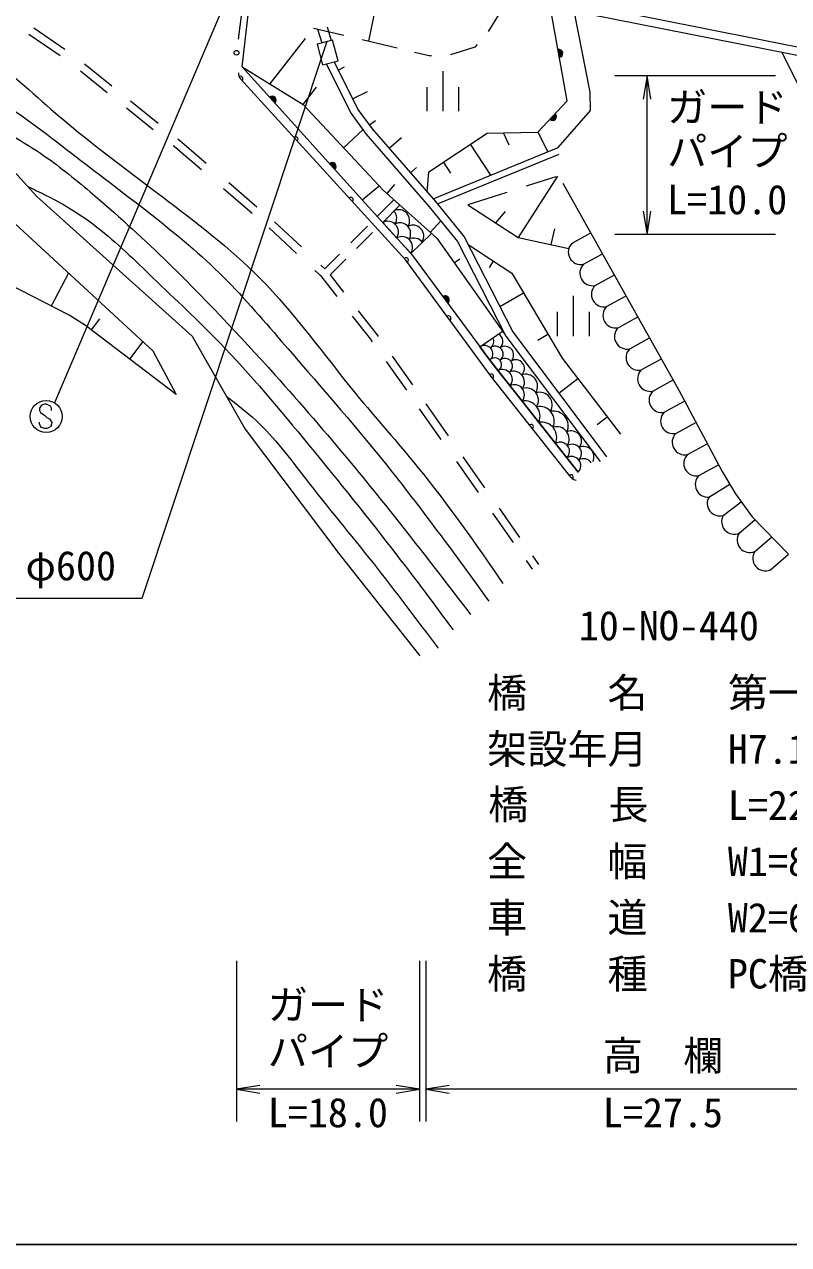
# Model space of a CAD drawing. Units: millimetres, scale not verified. Extents: x 40000 to 680000, y 20000 to 380000.
# Drawn here: x 201476 to 249078, y 205000 to 281002 of the extents above; entities that cross this region are included whole.
import ezdxf
from ezdxf.enums import TextEntityAlignment as Align

# ---------------------------------------------------------------- set-up
doc = ezdxf.new("R2010")
doc.units = ezdxf.units.MM
doc.header["$LTSCALE"] = 1000
for name, color, linetype, lineweight in [('M-BGD', 7, 'Continuous', 13), ('M-STR-STR1', 1, 'Continuous', 13), ('M-STR-STR3', 7, 'Continuous', 13), ('M-STR-STRC', 7, 'Continuous', 13), ('M-TTL-BAND', 7, 'Continuous', 25)]:
    doc.layers.add(name, color=color, linetype=linetype, lineweight=lineweight)
doc.styles.add('ＭＳ ゴシック', font='')
doc.styles.get('ＭＳ ゴシック').set_extended_font_data('MS Gothic')

# ---------------------------------------------------------------- blocks, each defined once
blk = doc.blocks.new('open_arrow')
at = {"color": 0, "linetype": 'Continuous', "lineweight": -2}
blk.add_lwpolyline([(7.5, 1.25), (0, 0), (7.5, -1.25)], dxfattribs=at)

msp = doc.modelspace()

# ---------------------------------------------------------------- linework, layer by layer
at = {"layer": 'M-BGD'}
for p, q in [((215031, 278353), (215936, 285922)), ((222922, 279956), (223831, 284250)), ((215076, 282345), (214795, 280083)), ((231660, 282657), (230358, 280553)), ((235288, 276246), (234233, 282144)), ((236714, 276776), (235722, 281848)), ((202056, 280788), (204000, 279461)), ((219480, 280776), (221374, 280325)), ((219739, 280711), (220001, 279847)), ((220325, 280848), (220581, 280002)), ((201753, 280389), (203695, 279063)), ((216773, 277280), (218981, 280131)), ((220676, 280027), (219710, 279770)), ((219710, 279770), (220055, 278476)), ((221021, 278734), (220676, 280027)), ((222518, 280052), (224694, 279534)), ((229689, 279760), (229530, 279583)), ((225771, 279278), (226764, 279041)), ((226842, 279039), (226764, 279041)), ((228690, 279312), (228023, 279114)), ((229530, 279583), (228690, 279312)), ((248667, 279268), (254267, 267866)), ((205215, 278555), (206932, 277171)), ((215031, 278353), (218847, 276004)), ((215031, 278353), (224447, 267944)), ((220055, 278476), (221021, 278734)), ((220281, 278536), (221827, 275445)), ((220774, 278668), (222255, 275706)), ((221402, 278338), (221032, 278153)), ((204965, 278115), (206640, 276764)), ((225244, 266316), (214939, 277619)), ((227542, 278092), (227542, 275592)), ((218847, 276004), (219674, 277101)), ((222821, 276811), (221926, 276364)), ((226542, 277092), (226542, 275592)), ((228542, 275592), (228542, 277092)), ((236736, 275649), (236714, 276776)), ((208076, 276248), (209803, 274855)), ((218847, 276004), (223832, 270670)), ((233451, 274284), (235288, 276246)), ((197669, 275312), (202254, 270284)), ((207840, 275796), (209492, 274464)), ((221827, 275445), (222753, 274176)), ((222255, 275706), (223144, 274488)), ((234725, 273328), (236736, 275649)), ((222556, 274445), (221354, 273322)), ((223344, 275002), (222969, 274728)), ((223144, 274488), (227081, 269969)), ((211023, 273872), (211423, 273549)), ((222753, 274176), (226698, 269648)), ((224959, 273927), (224205, 273270)), ((226672, 271826), (230297, 274235)), ((230297, 274235), (233451, 274284)), ((231682, 273477), (231329, 274251)), ((233451, 274284), (234076, 273062)), ((210736, 273461), (211109, 273160)), ((211097, 273170), (212506, 271959)), ((211423, 273549), (212805, 272361)), ((226941, 270142), (234725, 273328)), ((227204, 269817), (234797, 272926)), ((230537, 271614), (229255, 273542)), ((225895, 272091), (225519, 271762)), ((228049, 271744), (227590, 272436)), ((226574, 270551), (226672, 271826)), ((234684, 271540), (232232, 267736)), ((234570, 271504), (232734, 270919)), ((198390, 270876), (209484, 260675)), ((213879, 270778), (215661, 269246)), ((214202, 271160), (215962, 269646)), ((222515, 270080), (223545, 270928)), ((223832, 270670), (227172, 267679)), ((224531, 271021), (224046, 270479)), ((235023, 271120), (242245, 258212)), ((202254, 270284), (211931, 261587)), ((223457, 269039), (224495, 270077)), ((227081, 269969), (228868, 267761)), ((231535, 270537), (229092, 269760)), ((223793, 268667), (224868, 269743)), ((226698, 269648), (228447, 267487)), ((229092, 269760), (232232, 267736)), ((231420, 269346), (230821, 268645)), ((216720, 268335), (218430, 266738)), ((217054, 268708), (218728, 267143)), ((221810, 267392), (222843, 268425)), ((225553, 266741), (223793, 268667)), ((227406, 268773), (226758, 268050)), ((222163, 267038), (223165, 268040)), ((224447, 267944), (225533, 266769)), ((225553, 266741), (226844, 267973)), ((227172, 267679), (231428, 261659)), ((228868, 267761), (231891, 261853)), ((232232, 267736), (235388, 267043)), ((234493, 268263), (234278, 267287)), ((235587, 267378), (236759, 268018)), ((225533, 266769), (230461, 260080)), ((228447, 267487), (231465, 261587)), ((229111, 267287), (231843, 265497)), ((219945, 266007), (220193, 265775)), ((220193, 265775), (221110, 266692)), ((220518, 265393), (221495, 266370)), ((230556, 259079), (225244, 266316)), ((228597, 266379), (228260, 266141)), ((230450, 265864), (230701, 266246)), ((236306, 266061), (237491, 266708)), ((204218, 265517), (203152, 263456)), ((219559, 265683), (219912, 265354)), ((219912, 265354), (220937, 264052)), ((220518, 265393), (221354, 264331)), ((231843, 265497), (234964, 260215)), ((237024, 264744), (238224, 265399)), ((204256, 262885), (200473, 264840)), ((231088, 263423), (232556, 264291)), ((235668, 264091), (235668, 261591)), ((237743, 263428), (238956, 264090)), ((222269, 263169), (223437, 261686)), ((234668, 263091), (234668, 261591)), ((236668, 261591), (236668, 263091)), ((205276, 262247), (204256, 262885)), ((210930, 257954), (205276, 262247)), ((206159, 262653), (205640, 261971)), ((221898, 262832), (223036, 261388)), ((238462, 262111), (239689, 262781)), ((211931, 261587), (215220, 255800)), ((223437, 261686), (223517, 261572)), ((229849, 260911), (231244, 261882)), ((231465, 261587), (237331, 253766)), ((231891, 261853), (237731, 254066)), ((233456, 261338), (234082, 261708)), ((239181, 260795), (240421, 261472)), ((208859, 261249), (208030, 260156)), ((223036, 261388), (223141, 261238)), ((230461, 260080), (229849, 260911)), ((209484, 260675), (210930, 257954)), ((224008, 260004), (225267, 258213)), ((224380, 260344), (225642, 258549)), ((230461, 260080), (235975, 253113)), ((230972, 259435), (230461, 260080)), ((234964, 260215), (238600, 255482)), ((239899, 259478), (241153, 260163)), ((232474, 257537), (230972, 259435)), ((235512, 252803), (230556, 259079)), ((234759, 258029), (235944, 258939)), ((240618, 258162), (241886, 258854)), ((242245, 258212), (244931, 253153)), ((226073, 257067), (227424, 255144)), ((226478, 257360), (227880, 255365)), ((234561, 254899), (232474, 257537)), ((241337, 256845), (242604, 257537)), ((237159, 256089), (237772, 256560)), ((242056, 255528), (243307, 256212)), ((215220, 255800), (221134, 247957)), ((235975, 253113), (234561, 254899)), ((242774, 254212), (244011, 254887)), ((228791, 254070), (230143, 252146)), ((228385, 253778), (229743, 251847)), ((243493, 252895), (244714, 253562)), ((244931, 253153), (245769, 251758)), ((244120, 251564), (245408, 252359)), ((245769, 251758), (246815, 250327)), ((231046, 250861), (232324, 249044)), ((245002, 250413), (246132, 251261)), ((230643, 250566), (231926, 248740)), ((246004, 249320), (246984, 250153)), ((246815, 250327), (249078, 247996)), ((246976, 248177), (248031, 249074)), ((221134, 247957), (226099, 241664)), ((233134, 247892), (233508, 247360)), ((247947, 247034), (249078, 247996)), ((232724, 247605), (233099, 247072))]:
    msp.add_line(p, q, dxfattribs=at)
msp.add_circle((214689, 279235), 150, dxfattribs=at)
for centre, radius, start, end in [((234760, 279197), 250, 280.14286, 100.14286), ((234760, 279197), 200, 280.14286, 100.14286), ((234760, 279197), 150, 280.14286, 100.14286), ((234760, 279197), 100, 280.14286, 100.14286), ((234760, 279197), 50, 280.14286, 100.14286), ((215309, 277956), 500, 177.35455, 222.35455), ((214939, 277619), 150, 312.35455, 132.35455), ((216902, 276284), 250, 312.13349, 132.13349), ((216902, 276284), 200, 312.13349, 132.13349), ((216902, 276284), 150, 312.13349, 132.13349), ((216902, 276284), 100, 312.13349, 132.13349), ((216902, 276284), 50, 312.13349, 132.13349), ((234370, 275265), 250, 226.87174, 46.87174), ((234370, 275265), 200, 226.87174, 46.87174), ((234370, 275265), 150, 226.87174, 46.87174), ((234370, 275265), 100, 226.87174, 46.87174), ((234370, 275265), 50, 226.87174, 46.87174), ((218374, 273851), 150, 312.35455, 132.35455), ((220644, 272148), 250, 312.13349, 132.13349), ((220644, 272148), 200, 312.13349, 132.13349), ((220644, 272148), 150, 312.13349, 132.13349), ((220644, 272148), 100, 312.13349, 132.13349), ((220644, 272148), 50, 312.13349, 132.13349), ((221809, 270084), 150, 312.35455, 132.35455), ((224797, 268784), 676, 327.49518, 117.37007), ((224000, 268930), 667, 326.90393, 41.64977), ((224103, 268067), 676, 327.49518, 117.37007), ((224871, 267976), 667, 326.90393, 117.85141), ((225677, 267821), 676, 327.49518, 117.37007), ((224983, 267105), 676, 327.49518, 117.37007), ((225742, 267021), 667, 37.482, 117.85141), ((236138, 266824), 781, 134.89166, 282.37125), ((225244, 266316), 150, 306.2783, 132.35455), ((236857, 265508), 781, 134.89166, 282.37125), ((237576, 264191), 781, 134.89166, 282.37125), ((227691, 263840), 250, 306.38435, 126.38435), ((227691, 263840), 200, 306.38435, 126.38435), ((227691, 263840), 150, 306.38435, 126.38435), ((227691, 263840), 100, 306.38435, 126.38435), ((227691, 263840), 50, 306.38435, 126.38435), ((238294, 262874), 781, 134.89166, 282.37125), ((227900, 262697), 150, 306.2783, 126.2783), ((230238, 261239), 479, 304.87509, 29.21612), ((230744, 261256), 539, 312.74283, 59.79256), ((239013, 261558), 781, 134.89166, 282.37125), ((230142, 260486), 516, 308.18849, 124.58021), ((230820, 260479), 479, 304.87509, 129.95202), ((231414, 260415), 539, 312.74283, 124.39551), ((239732, 260241), 781, 134.89166, 282.37125), ((230780, 259808), 419, 297.24892, 139.46494), ((231405, 259728), 475, 304.96655, 130.99961), ((232083, 259573), 539, 312.42442, 124.13191), ((230556, 259079), 150, 308.30072, 126.2783), ((231256, 258888), 616, 319.23389, 117.47996), ((231947, 258717), 678, 323.87098, 113.44171), ((232688, 258455), 760, 328.56164, 108.57053), ((240451, 258925), 781, 134.89166, 282.37125), ((232007, 257939), 616, 319.23389, 117.47996), ((232732, 257590), 765, 328.62239, 108.09289), ((233563, 257301), 791, 329.86229, 106.66847), ((241169, 257608), 781, 134.89166, 282.37125), ((232638, 256594), 957, 336.88326, 99.83059), ((233563, 256289), 920, 335.47678, 101.14851), ((234425, 255997), 923, 335.67552, 101.10153), ((233681, 255275), 957, 336.88326, 99.83059), ((241888, 256292), 781, 134.89166, 282.37125), ((233034, 255941), 150, 308.30072, 128.30072), ((234633, 255162), 780, 329.46837, 107.34524), ((235546, 255047), 635, 320.6965, 116.10793), ((242607, 254975), 781, 134.89166, 282.37125), ((234856, 254406), 574, 315.80796, 120.9059), ((235599, 254266), 580, 316.25065, 120.46133), ((236317, 254074), 635, 331.91827, 116.10793), ((235563, 253513), 574, 315.80796, 120.9059), ((236311, 253365), 580, 35.47407, 120.46133), ((243326, 253658), 781, 134.89166, 282.37125), ((235512, 252803), 150, 308.30072, 128.30072), ((235905, 253113), 500, 218.30072, 263.30072), ((244045, 252342), 781, 134.89166, 275.53046), ((244792, 251165), 781, 149.29967, 285.65322), ((245685, 250033), 781, 150.90999, 294.10433), ((246657, 248890), 781, 146.62474, 294.10433), ((247628, 247747), 781, 146.62474, 294.10433)]:
    msp.add_arc(centre, radius, start, end, dxfattribs=at)
for points, knots in [([(193034, 282618), (194939, 281681), (196845, 280744), (198564, 279534), (200185, 278393), (201639, 277010), (203149, 275707), (205367, 273791), (207705, 272046), (210047, 270280), (212167, 268682), (214291, 267067), (216146, 265191), (218329, 262983), (220140, 260413), (222119, 257998), (223389, 256449), (224728, 254963), (225989, 253413), (227873, 251097), (229581, 248638), (231288, 246179)], [0, 0, 0, 0, 1, 1, 1, 2, 2, 2, 3, 3, 3, 4, 4, 4, 5, 5, 5, 6, 6, 6, 7, 7, 7, 7]), ([(196470, 278188), (197450, 277675), (198429, 277163), (199371, 276590), (201135, 275518), (202768, 274236), (204409, 272976), (205981, 271769), (207559, 270582), (209119, 269362), (210670, 268148), (212204, 266903), (213609, 265528), (214984, 264184), (216237, 262716), (217497, 261257), (219675, 258735), (221875, 256237), (223959, 253645), (226196, 250864), (228301, 247975), (230405, 245085)], [0, 0, 0, 0, 1, 1, 1, 2, 2, 2, 3, 3, 3, 4, 4, 4, 5, 5, 5, 6, 6, 6, 7, 7, 7, 7]), ([(198422, 275325), (199801, 274588), (201179, 273851), (202469, 272979), (203552, 272247), (204572, 271420), (205572, 270572), (207153, 269231), (208684, 267838), (210172, 266399), (212566, 264087), (214849, 261657), (217073, 259178), (218695, 257370), (220285, 255536), (221834, 253668), (224387, 250590), (226828, 247421), (229270, 244252)], [0, 0, 0, 0, 1, 1, 1, 2, 2, 2, 3, 3, 3, 4, 4, 4, 5, 5, 5, 6, 6, 6, 6]), ([(201690, 270903), (202423, 270552), (203156, 270201), (203862, 269800), (204606, 269377), (205320, 268899), (205997, 268376), (207245, 267412), (208366, 266296), (209502, 265200), (210879, 263871), (212280, 262572), (213609, 261202), (215581, 259172), (217396, 256988), (219195, 254795), (221050, 252534), (222888, 250265), (224671, 247950), (225856, 246412), (227015, 244854), (228175, 243296)], [0, 0, 0, 0, 1, 1, 1, 2, 2, 2, 3, 3, 3, 4, 4, 4, 5, 5, 5, 6, 6, 6, 7, 7, 7, 7]), ([(214057, 257846), (214692, 257358), (215327, 256871), (215909, 256329), (217061, 255255), (218004, 253968), (218976, 252714), (220358, 250932), (221799, 249216), (223192, 247457), (224574, 245714), (225909, 243930), (227245, 242146)], [0, 0, 0, 0, 1, 1, 1, 2, 2, 2, 3, 3, 3, 4, 4, 4, 4])]:
    msp.add_open_spline(points, degree=3, knots=knots, dxfattribs=at)
at = {"layer": 'M-STR-STR1'}
for p, q in [((253601, 278795), (231635, 283172)), ((231838, 282622), (253807, 278244))]:
    msp.add_line(p, q, dxfattribs=at)
at = {"layer": 'M-STR-STR3'}
for p, q in [((220324, 279933), (208787, 245249)), ((248260, 277800), (238260, 277800)), ((240260, 267920), (240260, 277800)), ((248260, 267920), (238260, 267920)), ((208787, 245249), (186809, 245249)), ((214689, 222677), (214689, 212677)), ((226088, 222677), (226088, 212677)), ((226479, 222677), (226479, 212677)), ((226088, 214677), (214689, 214677)), ((256037, 214677), (226479, 214677))]:
    msp.add_line(p, q, dxfattribs=at)
at = {"layer": 'M-STR-STRC'}
for p, q in [((215536, 286038), (203359, 257429)), ((202546, 257277), (202422, 257093)), ((202422, 257093), (202425, 256961)), ((202425, 256961), (202488, 256832)), ((202738, 257343), (202546, 257277)), ((202859, 257340), (202738, 257343)), ((203109, 257222), (202859, 257340)), ((203173, 257090), (203109, 257222)), ((203173, 256961), (203173, 257090)), ((202425, 256113), (202422, 256234)), ((202488, 256832), (202743, 256650)), ((202743, 256650), (202872, 256519)), ((202872, 256519), (203051, 256403)), ((203051, 256403), (203178, 256203)), ((203178, 256203), (203173, 256092)), ((202464, 256010), (202425, 256113)), ((202548, 255900), (202464, 256010)), ((202735, 255839), (202548, 255900)), ((202870, 255839), (202735, 255839)), ((202970, 255868), (202870, 255839)), ((203112, 255960), (202970, 255868)), ((203173, 256092), (203112, 255960))]:
    msp.add_line(p, q, dxfattribs=at)
msp.add_circle((202829, 256580), 1000, dxfattribs=at)
at = {"layer": 'M-TTL-BAND'}
msp.add_line((40000, 205000), (579000, 205000), dxfattribs=at)

# ---------------------------------------------------------------- block references
at = {"layer": 'M-STR-STR3', "xscale": 193, "yscale": 193}
for p, rotation in [((240260, 277800), 270), ((240260, 267920), 90), ((226088, 214677), 180)]:
    msp.add_blockref('open_arrow', p, dxfattribs=dict(at, rotation=rotation))
for p in [(214689, 214677), (226479, 214677)]:
    msp.add_blockref('open_arrow', p, dxfattribs=at)

# ---------------------------------------------------------------- texts
at = {"layer": 'M-STR-STR1', "style": 'ＭＳ ゴシック'}
for s, p in [('10-NO-440', (236009, 242090)), ('橋\u3000\u3000名', (230294, 237902)), ('第一新生橋', (245294, 237902)), ('架設年月', (230294, 234402)), ('H7.12', (245294, 234402)), ('橋\u3000  長', (230362, 230954)), ('L=22.5', (245294, 230902)), ('全\u3000\u3000幅', (230294, 227402)), ('W1=8.0', (245294, 227402)), ('車\u3000\u3000道', (230294, 223902)), ('W2=6.0', (245294, 223902)), ('橋\u3000\u3000種', (230294, 220402)), ('PC橋', (245294, 220402))]:
    msp.add_text(s, height=1833, dxfattribs=at).set_placement(p, align=Align.BOTTOM_LEFT)
at = {"layer": 'M-STR-STR3', "style": 'ＭＳ ゴシック'}
for s, p in [('ガード', (241510, 274378)), ('パイプ', (241510, 271628)), ('L=10.0', (241510, 268628)), ('ヒューム管 φ600', (187798, 245823)), ('ガード', (216639, 218465)), ('パイプ', (216639, 215573)), ('高\u3000欄', (237508, 215307)), ('L=18.0', (216639, 211760)), ('L=27.5', (237508, 211760))]:
    msp.add_text(s, height=1833, dxfattribs=at).set_placement(p, align=Align.BOTTOM_LEFT)

doc.saveas('drawing.dxf')
